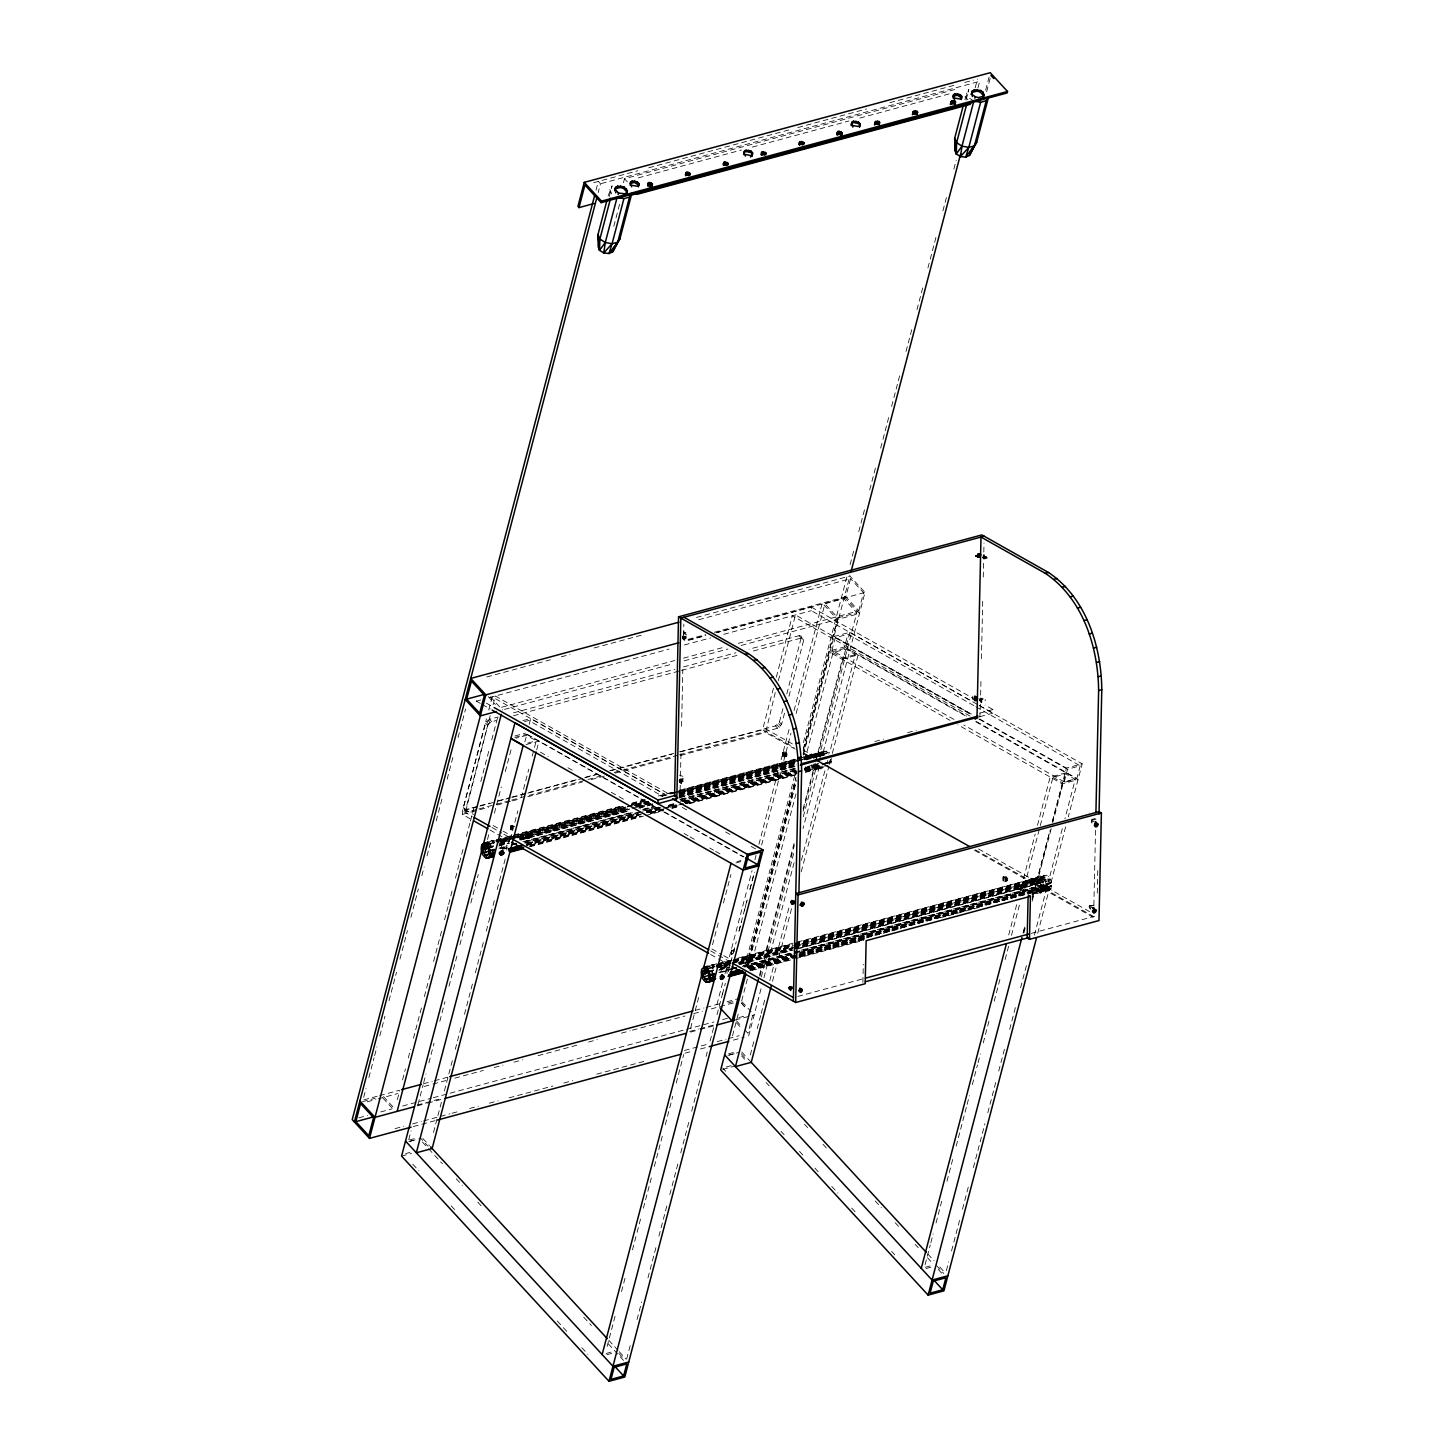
<?xml version="1.0" encoding="UTF-8"?>
<svg xmlns="http://www.w3.org/2000/svg" width="1454" height="1454" viewBox="0 0 1454 1454"><rect width="100%" height="100%" fill="white"/><g stroke="black" fill="none" stroke-linecap="round" stroke-linejoin="round"><path stroke-width="0.75" stroke-dasharray="5 3.75" d="M794.302 946.227L1031.213 882.56L1033.194 880.797L1044.79 877.362L1043.609 881.887C1021.235 888.685 1033.612 876.907 1046.407 876.998L1050.406 883.469L1049.225 887.976L795.483 956.514M799.064 955.169L1038.556 890.539L1040.864 888.121L1039.392 887.358L799.827 952.225M809.878 757.861L811.441 755.644L824.545 751.1L828.526 752.5L678.854 792.993M794.247 948.317L1032.485 883.959L1034.376 881.687L1032.195 879.543L1043.136 876.762L1042.445 879.434C1019.799 886.722 1038.011 879.252 1044.608 875.253C1031.668 876.744 1021.017 886.14 1042.645 882.76L1045.426 888.685L1049.388 890.084L1050.86 888.576C1052.532 883.923 1050.969 877.78 1046.553 875.217L795.247 942.61M1032.522 893.628L1041.082 891.066L1041.955 889.303L1040.537 888.594L1038.701 891.72L1049.388 890.084L1031.904 894.81M470.224 818.856L462.336 814.422L462.427 810.823L486.454 718.803M480.329 703.372L476.385 701.155L476.458 697.557M510.645 826.072L512.553 826.835L512.48 830.416L510.554 829.652L510.645 826.072L514.571 825.69M510.554 829.652L510.99 825.527M511.19 830.161L511.263 826.581M512.135 825.218L512.044 828.798L510.899 829.107M525.512 838.086L525.93 833.96L525.512 838.086L529.583 838.267L529.656 834.687L528.493 833.705L527.075 833.651L526.984 837.231L529.583 838.267M526.13 838.594L525.585 834.487M527.42 838.849L527.493 835.268L526.203 835.014M528.402 837.304L528.493 833.705M528.783 838.722L529.656 834.687M529.42 837.704L529.51 834.123M680.272 785.251L679.672 798.228M680.472 776.163L681.035 751.209M681.581 726.237L682.835 669.476M683.598 635.434L683.853 624.075M683.689 634.907L683.762 631.618L686.761 633.708L684.471 632.399M731.326 950.589L731.871 954.678L731.326 950.589L734.234 949.807M731.253 954.169L731.671 950.044M746.193 962.603L746.611 958.477L746.193 962.603L750.264 962.784L749.173 958.222L747.756 958.168L747.683 961.748L750.264 962.784M746.811 963.111L746.284 959.022M748.119 963.366L748.192 959.785L746.902 959.531M749.101 961.821L749.173 958.222M749.482 963.239L750.191 958.64M795.211 749.155L765.658 732.489L775.473 691.65M782.488 756.534L782.416 752.39L786.487 752.572C789.74 760.06 777.399 755.099 785.778 755.644L786.414 756.153M783.124 755.517L783.215 751.936M783.506 756.952L783.579 753.354L782.416 752.39M784.488 755.389L784.56 751.809M784.924 757.007L784.996 753.426L786.487 752.572M785.778 755.644L785.869 752.063M786.069 756.698L786.141 753.117M977.106 704.245L811.296 610.68L811.368 607.1L717.24 632.526M862.894 982.413L863.294 964.293M980.432 704.172L979.832 717.149M980.632 695.103L980.941 681.472M981.432 658.771L982.74 599.757M983.249 577.056L983.613 561.171M983.813 552.084L984.013 543.014M985.158 700.828L985.194 699.538M979.778 716.713L992.9 713.151L992.991 709.57L985.085 705.117M1003.024 880.488L1003.115 876.907L1007.168 877.089C1010.439 884.577 998.08 879.615 1006.477 880.161L1007.095 880.688M1003.169 881.051L1003.115 876.907M1003.823 880.033L1003.896 876.453M1004.205 881.469L1003.26 877.471M1005.187 879.906L1005.259 876.326M1005.605 881.524L1005.695 877.943L1007.168 877.089M1006.477 880.161L1006.55 876.58M1006.75 881.215L1006.84 877.634M1017.964 888.921L1018.054 885.341L1022.126 885.522C1025.379 893.01 1013.02 888.049 1021.417 888.594L1022.035 889.103M1018.127 889.484L1018.054 885.341M1018.763 888.467L1018.836 884.886M1019.145 889.903L1018.2 885.904M1020.126 888.339L1020.199 884.759M1020.544 889.957L1020.635 886.377L1022.126 885.522M1021.417 888.594L1021.49 885.013M1021.689 889.648L1021.78 886.068M1093.862 905.242L1095.571 828.416M1097.279 893.083L1097.788 869.946M503.284 850.826L500.703 844.629L500.885 841.448M506.864 850.081L506.174 843.484L502.393 839.376M811.95 764.55L810.569 769.82M813.531 764.132L812.15 769.384L808.678 770.238L804.898 766.131M819.82 758.443L821.201 753.172L824.545 751.1L798.301 758.188M827.562 763.459L827.744 760.278M829.162 763.804L830.343 759.297M1029.141 881.306L1031.304 880.724L1032.195 878.598L1030.359 878.452L1028.814 880.506L1031.322 883.705L795.393 947.426M1031.504 878.143L1033.194 880.797L1032.122 879.615M1039.683 892.72L1041.755 889.921L1043.063 890.793L1040.373 893.174L1037.447 890.175L1038.756 887.685L1039.883 888.903M696.466 617.459L849.881 576.02L865.003 592.432L822.382 755.28L812.532 757.698L813.295 755.807L812.132 755.371L802.681 758.025M823.509 766.93L818.657 767.548L819.238 765.295L804.316 769.548M1032.195 879.543L1033.303 880.506L1042.445 879.434L1042.645 882.76L795.465 949.517M819.911 765.713L817.384 766.004L817.711 764.786L820.092 768.966L822.964 766.912M1034.376 881.687L1032.195 878.598M1031.595 892.611L1031.249 885.577L1027.16 881.142M1033.176 892.174L1032.831 885.159L1028.741 880.724L1025.179 881.869L1024.107 884.468L1025.652 891.684M1038.247 882.396L1040.301 877.398L1044.099 877.325L1047.607 883.178L1046.716 889.448L1043.154 890.593L1039.065 886.158L1038.247 882.396L1039.828 881.978L1041.882 876.98M488.744 710.025L492.179 696.884L664.678 794.211M490.18 715.75L465.589 809.969L473.459 814.422M493.051 704.79L495.341 696.03L669.803 794.466M773.455 688.124L762.587 729.744L794.102 747.538M776.309 677.164L792.339 615.805L970.727 716.458M778.326 680.69L795.502 614.951L971.926 714.496L834.087 636.525L849.881 632.272L971.944 701.391M596.049 190.201L598.339 181.405L600.502 183.767L598.194 192.546M363.7 1097.279L366.008 1088.519M368.88 1077.541L374.06 1057.803M374.641 1055.604L376.95 1046.825M379.821 1035.866L385.001 1016.128M389.018 1000.77L396.506 972.253M399.959 959.077L407.447 930.56M410.9 917.401L418.37 888.885M421.824 875.726L424.132 866.947M427.003 855.97L431.038 840.63M436.218 820.874L441.98 798.937M447.16 779.199L453.484 755.062M458.083 737.523L465.571 709.007M608.117 195.926L612.098 185.803L609.281 196.544M623.439 182.75L624.493 178.751L957.822 88.712M613.806 226.315L617.75 211.284M618.313 209.14L620.004 202.688M476.73 809.514L466.534 811.895L463.481 807.388L485.581 723.183L489.525 719.312L498.249 716.967M465.68 811.114L487.726 725.528L489.998 722.493L496.05 720.493M397.36 1099.66L399.65 1090.882M402.54 1079.922L405.412 1068.944M408.283 1057.985L410.591 1049.206M413.463 1038.229L421.533 1007.531M424.404 996.553L430.729 972.417M433.601 961.457L441.671 930.742M444.542 919.782L447.996 906.605M448.577 904.424L452.594 889.066M455.484 878.089L458.937 864.93M459.5 862.731L463.535 847.391M466.407 836.413L469.86 823.255M470.442 821.056L474.477 805.698M480.801 781.58L488.853 750.864M491.743 739.886L498.068 715.768M408.756 1139.627L411.064 1130.849M417.952 1104.567L423.132 1084.848M423.696 1082.667L426.004 1073.906M428.875 1062.947L434.037 1043.227M439.799 1021.326L444.96 1001.606M448.995 986.285L457.029 955.605M459.9 944.664L466.225 920.564M470.823 903.043L478.293 874.563M487.49 839.503L489.216 832.942M494.396 813.222L501.285 786.941M505.301 771.601L511.063 749.701M529.22 724.383L530.765 718.458L664.642 794.266M524.839 741.903L526.93 734.215L743.975 856.86M433.492 1132.466L441.525 1101.823M444.397 1090.882L452.43 1060.257M455.302 1049.315L461.609 1025.252M464.48 1014.31L472.514 983.667M475.385 972.744L483.419 942.101M486.29 931.16L488.017 924.599M488.599 922.418L494.324 900.535M497.195 889.594L498.922 883.032M499.504 880.833L505.229 858.951M510.409 839.267L517.86 810.823M521.314 797.701L528.765 769.239M532.219 756.116L533.945 749.555M534.509 747.374L536.235 740.795L526.566 735.324L516.043 738.178M536.726 749.828L539.016 741.067L525.203 744.793M607.118 1346.495L615.187 1315.761M621.512 1291.606L625.547 1276.248M632.454 1249.895L636.488 1234.537M637.07 1232.338L640.523 1219.161M643.395 1208.183L651.465 1177.449M654.336 1166.471L662.406 1135.738M665.296 1124.76L672.766 1096.225M676.237 1083.048L683.725 1054.514M690.632 1028.16L694.667 1012.802M695.23 1010.603L698.702 997.426M712.515 944.736L718.858 920.582M723.456 903.025L730.944 874.49M679.545 751.809L775.491 725.891L779.435 722.038L783.415 706.935M786.814 693.976L801.499 636.452L799.155 635.689L749.01 649.229M679.527 754.753L777.654 728.236L781.598 724.383L784.996 711.424M788.959 696.321L803.698 640.178L800.627 635.671M716.931 1004.496L724.401 975.979M724.983 973.78L752.027 870.673M754.917 859.714L756.062 855.316M758.933 844.356L789.431 728.091M794.048 710.533L822.237 603.047L837.377 619.459L803.408 748.901M626.674 1359.054L630.691 1343.696M637.034 1319.578L641.632 1302.039M647.957 1277.902L656.008 1247.205M658.898 1236.227L666.95 1205.53M669.821 1194.552L671.548 1187.973M672.13 1185.792L677.873 1163.854M680.763 1152.895L682.489 1146.315M683.053 1144.116L688.814 1122.179M691.686 1111.219L693.413 1104.64M693.994 1102.441L699.737 1080.504M706.081 1056.386L707.226 1052.005M710.097 1041.028L714.132 1025.67M717.004 1014.71L723.329 990.592M728.509 970.836L734.27 948.917M738.868 931.36L740.595 924.78M741.177 922.599L746.92 900.662M749.81 889.684L751.536 883.105M752.1 880.924L754.408 872.146M722.456 994.263L725.346 983.304M733.398 952.588L736.269 941.629M739.159 930.651L741.449 921.872M744.339 910.913L747.211 899.935M750.082 888.976L754.117 873.618M761.605 845.101L790.958 733.216M796.138 713.478L824.909 603.792L843.865 598.666L856.824 612.752L819.42 755.335M964.838 99.563L968.818 89.457L966.001 100.181M744.612 966.692L795.92 771.129M803.408 742.576L847.228 575.584M850.099 564.588L854.134 549.212M858.751 531.637L865.094 507.464M869.71 489.889L876.053 465.716M880.651 448.141L882.378 441.543M882.96 439.344L888.721 417.371M891.611 406.393L893.338 399.795M893.919 397.596L899.681 375.623M906.024 351.468L912.367 327.295M916.965 309.72L923.308 285.547M927.925 267.972L929.651 261.375M930.233 259.175L935.994 237.202M942.919 210.83L946.954 195.454M953.86 169.082L956.169 160.303M975.198 87.785L977.506 79.007M746.447 966.074L795.938 777.417M746.356 966.674L795.865 777.999M803.335 749.482L837.867 617.859L824.909 603.792M747.102 967.801L796.356 780.071M803.262 753.699L849.954 575.729M977.924 87.949L979.651 81.351L600.502 183.767M747.61 967.346L795.811 783.561M803.28 755.117L830.252 652.283M738.268 643.377L858.805 610.807L845.828 596.74L850.572 578.692L697.157 620.131M953.988 719.457L831.942 650.338L835.25 637.688L847.882 634.271L973.889 705.626M732.471 1035.902L738.796 1011.802M741.667 1000.843L747.411 978.942M750.282 967.982L796.265 792.739M804.88 759.879L833.051 652.555L845.683 649.138L855.352 654.609L829.525 753.063M985.648 90.203L989.084 77.08M810.968 756.789L811.677 754.026L809.478 754.953L808.933 757.007L810.005 758.17L810.55 756.135L812.768 755.189L813.004 756.916L812.041 757.952L808.933 757.007M986.63 91.784L990.392 77.425M831.942 650.338L844.574 646.921L847.882 634.271M759.479 975.289L794.502 841.811M803.099 809.006L815.167 763.041M815.73 760.86L842.72 658.026L855.352 654.609M849.881 632.272L845.737 648.084L965.819 716.077M759.951 976.216L794.393 844.938M803.153 811.241L816.948 758.661M817.53 756.48L846.064 648.03L829.943 652.337L950.025 720.348M761.296 976.906L794.102 851.862M803.299 816.766L817.112 764.113M752.699 1015.274L747.956 1033.321L743.63 1028.614M858.805 610.807L863.531 592.778L850.572 578.692M822.31 768.039L821.219 766.858L819.002 767.803L818.784 766.076L819.729 765.04L803.081 828.471M748.646 1035.993L761.642 986.43M763.95 977.651L794.447 861.386M750.3 1055.022L754.317 1039.701M757.189 1028.76L760.642 1015.637M761.205 1013.438L765.222 998.135M769.82 980.632L789.34 906.242M801.39 860.277L824.927 770.584M772.51 981.268L792.048 906.787M801.245 871.746L828.835 766.585M829.398 764.404L831.706 755.644M832.288 753.445L858.133 654.863L842.339 659.135M831.306 758.425L830.816 764.422L824.527 766.167M1008.731 934.958L1016.782 904.261M1019.09 895.482L1035.193 834.069M1037.502 825.309L1050.151 777.054L1065.946 772.783L1052.914 822.201M925.089 1264.689L930.269 1244.933M930.833 1242.734L933.141 1233.955M936.031 1222.978L942.356 1198.841M946.972 1181.266L953.297 1157.111M956.187 1146.134L966.546 1106.621M967.128 1104.422L969.436 1095.644M972.308 1084.666L977.488 1064.91M978.069 1062.71L980.378 1053.932M983.249 1042.954L989.592 1018.8M994.191 1001.243L1000.534 977.088M1005.132 959.531L1009.167 944.155M1011.475 935.376L1020.108 902.443M1022.416 893.665L1039.701 827.799M1040.264 825.618L1052.95 777.308L1065.582 773.891L1075.251 779.38L1064.891 818.856M1023.071 933.195L1024.797 926.598M1032.285 898.063L1050.151 829.998M1052.442 821.219L1066.382 768.094L1082.194 763.823L1068.254 816.948M1023.489 931.923L1025.215 925.344M1032.122 899.026L1049.952 831.034M1052.26 822.273L1062.62 782.779L1075.251 779.38M1023.943 932.886L1025.27 927.579M1032.176 901.226L1052.332 824.4M1064.237 781.888L1067.545 769.239L1080.195 765.822L1076.869 778.472L1064.237 781.888L963.838 725.037M946.354 1270.669L948.662 1261.89M951.534 1250.931L953.261 1244.351M953.842 1242.152L959.604 1220.215M962.475 1209.255L964.202 1202.676M964.765 1200.477L968.8 1185.137M973.398 1167.58L975.125 1161.001M975.707 1158.82L984.921 1123.724M987.793 1112.746L995.845 1082.049M998.716 1071.071L1005.059 1046.953M1009.658 1029.414L1015.982 1005.277M1020.581 987.739L1022.307 981.159M1022.889 978.96L1026.924 963.602M1034.394 935.104L1062.583 827.617M1037.72 933.304L1065.946 825.727M1091.99 823.091L1091.336 819.583M1090.9 909.404L1089.119 906.733L1090.155 905.424M493.851 843.211L493.996 841.63L491.488 840.339L490.361 841.157M1026.76 881.451L1025.87 887.703L1027.233 891.266M1043.154 890.593L1045.135 889.866L1046.026 883.614L1044.644 880.052L1040.301 877.398M1031.449 879.615L1030.232 882.469M1041.5 890.757L1040.682 888.757L1038.61 891.538L1041.5 890.757L1042.591 891.92M804.207 759.533L805.407 757.443L808.878 756.589L810.95 757.934M805.789 759.097L806.988 757.025M821.201 753.172L818.42 755.68L820.001 755.262M806.261 759.915L823.709 754.989L824.727 753.208L828.126 753.99M972.744 696.157L972.671 699.447M721.184 964.911L722.765 963.166L724.983 963.511L728.49 969.382L728.672 973.035M712.896 968.6L714.241 966.165L712.387 966.001L714.205 966.965L713.078 965.729M712.224 968.164L713.496 967.237M683.925 633.908L686.052 632.908M821.019 766.912L804.335 771.747M492.742 843.484L494.16 842.811L492.324 841.848L493.451 843.066M816.33 755.953L824.727 753.208L811.296 757.807L810.205 756.643L799.3 759.57M514.716 826.254L512.553 826.835M712.078 968.746L714.078 967.001L712.333 965.819M827.653 763.35L831.506 761.751L827.09 762.823M794.466 952.588L1050.406 883.469L1039.392 887.358L1041.936 889.903L1051.569 885.904L1040.537 888.594L1051.369 882.596L795.447 951.716M1033.358 879.961L1043.136 876.762L1032.776 879.47L1034.448 881.142L1043.754 879.143L1034.121 882.36L1033.031 881.179L1042.445 879.434L1032.594 881.851L1033.685 883.051L1043.754 879.143L1033.903 880.688M813.24 756.353L822.382 755.28L812.968 757.025L814.058 758.206L813.24 756.353L823.091 752.59L825.163 754.099M821.964 764.968L830.179 762.023L822.437 763.168M1042.736 890.012L1040.028 887.34L1050.406 883.469L1040.555 887.612L1050.242 886.195L1039.974 889.866L1049.225 887.976L1038.556 890.539L1039.701 891.775L1050.86 888.576L1041.936 889.903M823.818 764.459L831.506 761.751L823.182 763.877M1041.955 889.303L1051.569 885.904L1041.155 888.558M1096.043 819.184L1091.027 820.656M813.295 755.807L823.091 752.59L812.132 755.371L814.222 756.643M1034.285 880.797L1044.79 877.362M822.419 764.55L830.179 762.023L826.435 762.805M1040.864 888.121L1050.242 886.195L1040.537 889.339L1041.627 890.52L1050.86 888.576L1040.392 891.502L1039.265 890.284L1049.225 887.976L799.573 955.369M815.658 755.971L824.727 753.208M813.149 758.025L818.693 756.371M823.6 764.077L831.506 761.751M1041.664 888.812L1051.569 885.904M813.113 755.444L823.091 752.59L819.62 753.608M1033.176 879.597L1043.136 876.762M1042.445 879.434L1032.013 882.414L1033.14 883.632L1043.609 881.887L1047.607 888.339M593.65 182.677L637.797 170.754M648.757 167.792L792.285 129.024M797.792 127.552L866.511 108.977M889.83 102.689L953.824 85.404M964.729 82.46L973.471 80.097M638.342 177.861L741.413 150.035M752.372 147.072L848.863 121.009M859.841 118.047L949.753 93.747M486.763 676.964L550.321 659.789M561.28 656.826L570.041 654.464M594.159 647.957L644.558 634.344M688.033 639.36L705.572 634.616M714.332 632.254L845.828 596.74M688.196 640.123L705.735 635.398M715.986 632.69L865.003 592.432M688.796 640.214L704.118 636.07M476.385 701.155L480.747 699.974M489.507 697.593L669.004 649.12M684.325 644.976L710.606 637.888M723.728 634.344L811.296 610.68M501.575 707.298L674.711 660.534M683.471 658.171L725.11 646.921M837.867 617.859L856.824 612.752M504.447 709.388L673.202 663.806M684.162 660.843L727.981 649.011M741.14 645.449L859.478 613.497L844.356 597.067M513.516 712.842L674.874 669.258M683.598 666.895L735.924 652.773M513.48 715.768L679.218 671.021M681.399 670.421L740.268 654.518M753.354 650.992L801.318 638.033L803.662 638.797M522.877 720.602L530.765 718.458M524.567 721.602L528.765 720.475L662.642 796.283M514.916 735.96L525.457 733.125M514.771 737.469L526.93 734.215M527.802 743.085L536.235 740.795M463.517 808.769L465.862 809.533L489.834 803.062M498.558 800.7L509.463 797.755M511.644 797.174L526.911 793.048M529.092 792.448L577.056 779.489M585.78 777.145L596.685 774.2M609.771 770.656L677.364 752.409M477.694 806.697L462.427 810.823L472.277 816.385M479.875 806.116L495.16 801.99M497.341 801.39L510.427 797.864M512.608 797.265L525.712 793.739M527.893 793.139L582.436 778.417M584.617 777.817L597.721 774.291M610.807 770.747L671.912 754.244M680.636 751.882L765.749 728.89L793.321 744.466M478.911 808.933L494.178 804.807M496.359 804.226L509.445 800.681M511.626 800.1L526.893 795.974M529.074 795.393L585.762 780.071M587.943 779.489L601.029 775.945M614.115 772.419L677.346 755.335M462.336 814.422L477.621 810.278M479.802 809.696L488.526 807.333M497.25 804.989L510.354 801.445M512.535 800.863L519.078 799.082M527.802 796.737L582.363 781.998M591.087 779.635L604.173 776.109M615.097 773.146L671.821 757.825M680.563 755.48L765.658 732.489M489.871 841.484L494.251 840.303M496.432 839.721L511.753 835.577M513.934 834.996L623.312 805.443M632.054 803.081L645.176 799.536M658.317 795.992L671.439 792.448M680.181 790.085L796.12 758.77M496.196 840.267L511.499 836.141M513.698 835.541L623.057 806.007M631.818 803.644L644.94 800.1M660.243 795.956L673.366 792.412M675.565 791.83L795.865 759.333M798.064 758.734L826.49 751.064M499.576 839.794L493.015 841.575L493.887 843.12L491.488 840.339M501.757 839.212L515.534 835.577M517.061 835.087L624.166 806.152M631.708 804.189L646.03 800.245M661.316 796.12L677.728 791.758M678.8 791.394L801.209 758.334M500.558 839.867L515.843 835.741M518.042 835.141L622.894 806.825M631.618 804.462L644.74 800.918M662.206 796.21L677.509 792.067M679.69 791.485L795.465 760.206M804.207 757.843L810.75 756.08M496.359 841.412L511.608 837.286M513.789 836.704L622.766 807.261M631.49 804.916L644.558 801.372M675.074 793.139L797.119 760.169M487.308 844.429L493.869 842.648M496.323 841.957L625.693 807.006M627.292 806.606L646.975 801.299M679.8 792.43L796.737 760.806M797.919 760.533L826.345 752.845M500.721 841.03L648.175 801.281M501.666 841.066L626.801 807.315M634.925 805.08L648.593 801.427M679.109 793.175L811.859 757.28L809.478 754.953M497.45 842.593L510.518 839.049M512.699 838.467L626.038 807.861M636.925 804.916L647.83 801.972M680.527 793.139L796.029 761.932M804.753 759.588L809.115 758.406M502.157 841.521L626.674 807.897M635.398 805.534L648.502 801.99M679.091 793.739L797.065 761.878M500.921 842.393L509.663 840.03M516.952 837.922L627.692 808.151M635.307 805.952L649.556 802.263M679.145 794.12L796.01 762.696M679.963 794.12L795.974 762.787M820.056 756.28L828.816 753.917M874.781 741.504L883.541 739.141M907.605 732.634L916.365 730.271M979.851 713.114L992.991 709.57M501.485 842.629L508.028 840.866M518.914 837.922L627.892 808.497M636.616 806.134L649.684 802.608M678.927 794.974L796.756 763.15M498.886 843.92L509.809 840.957M520.732 838.013L627.764 809.096M636.507 806.734L649.611 803.208M680.199 794.938L795.974 763.659M499.885 844.229L509.3 841.521M629.855 808.951L519.551 838.903L629 809.478M632.054 808.369L650.701 803.48M679.109 795.811L797.137 763.932M499.94 844.338L508.7 841.975M637.743 807.115L650.883 803.571M679.309 795.901L795.247 764.586M499.122 845.065L500.703 844.629M499.812 845.156L508.555 842.793M519.496 839.849L628.873 810.296M639.796 807.352L652.937 803.808M679.182 796.719L795.12 765.404M499.285 845.574L508.046 843.211M521.168 839.667L628.346 810.714M639.287 807.77L652.41 804.226M678.654 797.137L796.883 765.04M498.849 846.028L509.791 843.084M520.714 840.121L630.091 810.587M638.833 808.224L651.974 804.68M680.399 796.992L796.338 765.676M679.872 797.701L795.901 766.367M498.831 848.227L507.573 845.864M522.877 841.739L632.254 812.186M643.195 809.242L654.136 806.279M680.381 799.191L796.301 767.876M500.558 848.1L507.119 846.319M524.621 841.593L631.818 812.641M642.741 809.696L653.682 806.734M679.927 799.645L795.865 768.33M499.994 848.482L506.61 846.737M526.293 841.43L633.471 812.477M644.413 809.514L655.354 806.57M681.599 799.482L795.338 768.748M502.103 848.736L507.446 847.591M524.258 842.902L658.68 806.752M680.599 800.827L796.774 769.439M807.733 766.476L818.693 763.532M503.575 849.063L507.937 847.882M525.421 843.156L643.377 811.296M645.558 810.714L658.662 807.17M680.508 801.263L796.301 770.002M805.025 767.639L818.129 764.095M527.838 843.084L638.997 813.059M647.721 810.714L660.788 807.17M669.512 804.825L673.874 803.644M682.58 801.281L795.92 770.675M804.644 768.312L817.711 764.786M526.094 844.083L637.888 813.895M646.394 811.459L659.807 807.97M668.277 805.552L675.147 803.826M682.762 801.627L796.428 770.929M804.48 768.893L819.82 764.749M528.002 843.647L637.634 814.04M646.412 811.659L659.571 808.115M668.349 805.734L674.91 803.971M683.689 801.59L795.52 771.383M804.298 769.021L817.457 765.458L818.529 766.64M822.673 764.059L830.179 762.023M526.53 844.356L638.669 814.276M646.666 811.914L660.461 808.406M668.513 806.007L675.074 804.244M684.434 801.917L795.592 771.892M526.748 844.847L644.976 812.968M646.63 812.477L660.261 808.824M668.422 806.588L674.947 804.825M684.289 802.335L797.01 771.856M804.444 769.893L818.802 765.967M526.403 845.21L644.758 813.24M646.957 812.641L675.438 804.953M684.216 802.59L796.937 772.201M804.771 770.02L818.802 766.294M526.893 845.41L639.433 814.985M648.175 812.622L676.619 804.934M684.779 802.772L796.919 772.438M805.098 770.311L820.419 766.167M530.783 844.901L639.76 815.458M650.665 812.513L668.095 807.806M670.276 807.224L683.344 803.698M685.525 803.099L796.683 773.074M805.407 770.729L818.475 767.185M530.292 845.428L639.524 815.93M650.447 812.986L663.551 809.442M672.293 807.079L683.216 804.135M685.397 803.535L796.81 773.455M805.552 771.093L818.657 767.548M529.71 845.846L640.414 816.021M650.265 813.277L664.442 809.533M672.184 807.352L678.764 805.589M686.306 803.626L797.137 773.619M529.91 846.319L641.468 816.185M650.211 813.822L663.351 810.278M672.093 807.915L678.654 806.134M689.596 803.19L796.774 774.237M805.534 771.874L823.019 767.149M529.674 846.864L643.413 816.148M645.594 815.549L663.097 810.823M671.839 808.46L678.418 806.697M689.341 803.735L796.538 774.782M805.28 772.419L822.782 767.694M736.96 861.64L740.904 860.586M735.924 862.931L742.249 861.222M1095.226 818.493L1092.063 819.347L1092.881 820.038M1091.282 822.037L1094.444 821.183M731.598 953.624L732.743 953.315M711.242 964.638L713.078 964.802L712.187 966.91L714.568 969.255M712.115 965.056L729.617 960.331M738.378 957.968L793.048 943.192M709.697 966.201L731.562 960.294M733.743 959.713L792.812 943.755M794.993 943.155L1046.553 875.217M717.44 964.547L731.198 960.93M732.743 960.422L792.575 944.337M794.775 943.755L1032.594 879.306M716.24 965.202L731.544 961.076M733.725 960.494L792.703 944.555M794.884 943.973L1030.813 880.233L1032.376 881.887M716.404 965.565L731.671 961.439M733.852 960.858L792.703 944.955M794.865 944.373L1030.25 880.797L1031.34 881.978L800.318 944.373M721.184 963.602L724.983 963.511M1042.518 877.743L1044.099 877.325M707.353 968.582L713.914 966.819M716.113 966.219L731.726 961.966M733.616 961.494L793.23 945.318M794.847 944.955L1046.407 876.998M716.095 966.456L731.689 962.239M733.598 961.73L792.903 945.718M794.847 945.191L1048.588 876.653M717.349 966.401L731.344 962.675M732.634 962.275L792.375 946.19M794.556 945.591L1031.922 881.451M717.494 966.746L730.58 963.22M732.761 962.621L791.612 946.736M722.202 965.692L730.944 963.33M733.125 962.748L792.103 946.808M716.604 967.746L731.017 963.838M732.616 963.275L793.121 947.081M794.447 946.699L1048.189 878.161M717.186 967.964L730.253 964.438M738.977 962.094L793.466 947.372M795.647 946.772L1031.031 883.196M723.401 963.947L725.528 966.256L727.109 965.819M1044.644 880.052L1046.226 879.634M721.129 967.473L729.872 965.129M738.614 962.766L793.212 948.008M720.602 968.055L729.363 965.674M738.123 963.311L792.921 948.517M722.184 967.91L728.745 966.147M739.686 963.184L792.194 949.008M794.375 948.408L1050.297 879.288M719.875 969.327L728.618 966.965M739.559 964.002L792.048 949.826M794.247 949.226L1043.609 881.887L1033.685 883.051M719.348 969.745L728.091 967.383M739.032 964.42L791.539 950.244M800.282 947.881L1049.643 880.524M718.912 970.2L729.835 967.237M740.777 964.293L793.284 950.098M1024.288 888.14L1025.87 887.703M727.091 973.453L726.909 969.8L728.49 969.382M1046.026 883.614L1047.607 883.178M718.876 972.399L729.817 969.436M742.939 965.892L793.248 952.297M719.948 972.344L729.363 969.891M742.503 966.347L792.812 952.77M794.993 952.17L1044.354 884.814M722.293 972.09L726.673 970.909M744.157 966.183L792.285 953.188M744.03 967.001L1043.699 886.049M745.03 967.019L797.628 952.806M747.665 966.728L791.339 954.933M800.082 952.57L1038.192 888.249L1041.082 891.066L1050.86 888.576M747.901 967.237L791.485 955.478M800.209 953.115L1037.774 888.957L1038.865 890.139L799.118 954.878M748.356 967.655L1045.826 887.176M748.047 967.819L791.921 955.969M800.681 953.588L1037.502 889.63L1038.592 890.793M1040.864 888.721L1050.242 886.195M748.755 967.928L797.701 954.933M799.009 954.369L1039.301 889.466M1040.882 889.212L1044.717 890.175M748.992 968.419L796.937 955.478M748.646 968.782L797.301 955.423M749.137 968.982L797.374 955.95M749.537 968.909L793.284 957.096M750.846 969.055L796.61 956.696M798.791 956.114L901.226 928.434M940.465 917.837L979.687 907.241M1031.995 893.119L1038.538 891.357M750.355 969.6L791.867 958.386M800.609 956.023L866.13 938.321M1032.158 893.483L1038.701 891.72M1045.135 889.866L1046.716 889.448M749.773 970L797.083 957.314M799.264 956.714L865.948 938.63M749.973 970.472L791.521 959.258M800.282 956.896L865.893 939.157M1032.14 894.265L1047.462 890.121M751.918 970.436L793.466 959.222M795.665 958.622L863.476 940.302M363.918 1099.842L377.985 1096.043M379.621 1095.607L399.341 1090.282M423.441 1083.757L432.22 1081.394M434.401 1080.795L447.559 1077.25M695.212 1010.366L703.972 1007.986M706.171 1007.404L719.312 1003.842M726.982 1001.77L739.05 998.516M362.555 1101.678L375.187 1098.261M728.018 1002.969L734.325 1001.261M1089.428 905.66L1094.135 905.26M367.153 1101.823L375.914 1099.46M378.113 1098.861L397.833 1093.535M424.132 1086.447L430.711 1084.666M432.91 1084.066L446.051 1080.522M454.811 1078.159L483.31 1070.453M494.269 1067.49L503.029 1065.128M513.989 1062.165L522.768 1059.802M538.107 1055.659L577.547 1045.008M588.506 1042.045L597.267 1039.665M621.385 1033.158L630.145 1030.795M632.345 1030.195L684.943 1016.001M693.703 1013.62L702.464 1011.257M711.242 1008.894L717.822 1007.113M720.003 1006.531L735.342 1002.388M1089.119 906.733L1092.263 905.878M1089.373 908.114L1092.536 907.26M797.828 996.426L863.294 978.742M1031.304 933.359L1094.589 916.274M358.793 1117.853L367.553 1115.491M380.694 1111.928L391.653 1108.984M402.613 1106.021L431.111 1098.315M433.292 1097.734L713.823 1021.962M722.602 1019.599L729.163 1017.818M738.868 1017.6L745.193 1015.892M417.207 1105.076L442.034 1098.297M689.687 1031.413L698.447 1029.032M699.937 1028.705L715.277 1024.561M417.371 1105.84L426.149 1103.477M427.621 1103.15L441.489 1099.333M690.614 1032.104L697.902 1030.068M700.101 1029.487L714.714 1025.597M735.161 1019.999L754.172 1014.947M395.106 1128.613L403.867 1126.25M412.645 1123.887L421.406 1121.507M423.605 1120.925L449.904 1113.819M452.085 1113.237L458.664 1111.456M469.624 1108.493L478.384 1106.13M489.344 1103.168L498.122 1100.805M509.082 1097.843L552.902 1085.993M563.861 1083.03L572.622 1080.667M596.74 1074.161L647.139 1060.548M684.398 1050.479L706.317 1044.554M717.276 1041.609L726.037 1039.228M728.236 1038.647L739.195 1035.684M413.336 1126.559L435.237 1120.634M685.088 1053.15L691.668 1051.387M700.428 1049.006L707.007 1047.244M733.307 1040.137L744.266 1037.175M409.483 1139.991L415.408 1138.391M728.599 1053.805L736.487 1051.66M408.81 1141.572L417.243 1139.3M727.927 1055.368L738.468 1052.532M410.301 1141.245L420.824 1138.391L428.021 1146.206M729.417 1055.041L735.724 1053.332M405.666 1153.604L409.883 1152.459M731.089 1065.691L722.674 1067.981L725.746 1071.307M401.577 1156.094L411.446 1153.44M722.674 1069.362L736.487 1065.637M606.1 1353.474L614.006 1351.329M925.217 1267.27L933.123 1265.144M606.918 1354.71L613.243 1353.002M926.034 1268.524L932.359 1266.816M812.731 755.298L823.091 752.59M502.084 839.376L506.047 840.303L507.755 843.047M821.837 755.389L818.111 756.189L823.709 754.989M527.493 835.268L528.856 835.141M734.615 951.225L731.962 951.098M748.192 959.785L749.555 959.658M679.454 775.146L682.871 776.363M783.579 753.354L784.996 753.426M1004.278 877.871L1005.695 877.943M1019.218 886.304L1020.635 886.377M811.368 607.1L973.235 698.429M979.087 705.354L992.9 713.151M684.434 633.708L686.742 634.998M803.171 750.028L815.003 756.698M978.542 848.972L1090.863 912.349M803.953 753.099L811.841 757.552M975.398 849.827L1093.626 916.529M803.099 753.608L810.987 758.061M974.525 850.336L1094.735 918.146M486.327 703.136L492.252 706.48M482.292 704.499L490.198 708.952M493.16 825.545L501.048 829.98M503.011 831.088L510.899 835.541M711.878 948.953L721.747 954.496M723.71 955.623L731.598 960.058M491.979 827.508L501.83 833.069M503.793 834.178L511.681 838.613M710.697 950.916L730.399 962.021M489.925 829.98L509.627 841.103M710.624 954.496L716.531 957.841M718.494 958.949L730.326 965.62M979.814 705.844L1082.194 763.823M975.852 706.735L1080.195 765.822M979.76 719.039L1066.382 768.094M835.25 637.688L971.09 714.605M978.96 719.076L1067.545 769.239M844.574 646.921L966.637 716.04M976.47 721.62L1076.869 778.472M975.67 721.657L1078.032 779.635L1062.238 783.888L957.895 724.801M833.051 652.555L842.72 658.026M1052.95 777.308L1062.62 782.779M682.326 807.424L688.233 810.769M725.637 831.961L731.544 835.305M751.227 846.446L759.097 850.899M526.621 734.27L743.176 856.897M540.379 752.136L548.249 756.589M567.932 767.748L573.839 771.093M611.243 792.266L617.15 795.611M619.131 796.737L625.038 800.082M632.908 804.535L640.778 808.987M684.089 833.524L688.033 835.759M689.996 836.868L695.903 840.212M709.679 848.009L713.623 850.245M715.586 851.353L721.493 854.698M973.835 101.053L968.455 97.563L966.528 93.129M821.51 753.172L823.582 754.535M808.188 768.457L810.26 769.82M965.038 96.527L967.91 99.654M624.493 178.751L627.383 181.877M1041.991 889.63L1043.063 890.793M1030.359 878.452L1032.631 881.033M1029.305 879.379L1030.377 880.561M1040.446 891.684L1041.518 892.865M1030.123 881.378L1032.485 883.959M1029.941 881.415L1031.031 882.596M1028.814 880.506L1031.849 883.977M1040.373 893.174L1037.447 890.175M801.536 637.833L803.698 640.178M799.155 635.689L801.318 638.033M811.677 754.026L814.385 756.989M810.605 754.135L811.696 755.317M811.914 755.753L813.004 756.916M811.441 755.644L812.568 756.88M779.435 722.038L781.598 724.383M820.092 767.676L821.165 768.857M818.493 766.385L819.638 767.621M778.617 723.656L780.78 726M808.806 756.08L810.968 758.425M817.384 766.004L820.092 768.966M777.181 725.073L779.344 727.418M775.491 725.891L777.654 728.236M490.361 696.793L502.448 709.934M488.271 696.666L495.469 704.481M489.525 719.312L491.688 721.675M487.835 720.148L489.998 722.493M712.387 964.329L714.786 966.874M486.399 721.566L488.544 723.91M485.581 723.183L487.726 725.528M742.067 1001.806L751.136 1011.657M741.177 1002.751L746.938 1009.021M741.431 1003.242L747.192 1009.494M736.433 1020.799L742.194 1027.051M736.542 1022.853L741.086 1027.778M741.794 1052.06L751.245 1062.329M927.888 1254.111L934.05 1260.782M939.775 1266.997L945.173 1272.868M741.376 1053.768L747.138 1060.021M936.576 1265.671L943.773 1273.486M741.54 1055.858L744.612 1059.203M766.131 1082.558L769.202 1085.902M804.535 1124.269L807.606 1127.595M822.982 1144.28L827.58 1149.278M875.217 1201.004L881.36 1207.674M895.191 1222.687L899.808 1227.685M915.166 1244.37L918.237 1247.714M927.452 1257.71L932.069 1262.726M938.212 1269.397L942.828 1274.395M781.052 1131.357L784.142 1134.702M799.5 1151.386L804.117 1156.384M814.858 1168.071L819.474 1173.069M831.761 1186.409L837.904 1193.08M851.735 1208.092L856.351 1213.109M891.684 1251.476L894.755 1254.802M465.862 809.533L468.024 811.877M463.481 807.388L465.643 809.733M464.389 809.551L466.534 811.895M492.561 840.212L494.742 842.72M422.86 1138.464L429.421 1145.588M608.772 1340.315L618.005 1350.312M619.295 1351.729L626.056 1359.072M383.529 1096.589L394.107 1108.093M618.895 1353.438L624.657 1359.69M382.947 1098.115L393.034 1109.057M422.423 1142.062L427.04 1147.061M428.567 1148.733L433.183 1153.731M434.71 1155.403L442.398 1163.745M456.229 1178.758L462.372 1185.428M477.73 1202.113L482.346 1207.129M583.763 1317.215L591.433 1325.557M608.335 1343.914L623.711 1360.599M412.772 1164.181L418.916 1170.852M451.194 1205.875L455.793 1210.891M557.209 1320.977L561.807 1325.993M563.352 1327.666L567.969 1332.664M581.782 1347.676L587.943 1354.346M1042.463 888.794L1039.828 881.978M609.808 189.474L611.734 193.909M725.528 966.256L726.909 969.8M720.711 968.164L721.511 971.926"/><path stroke-width="1.5" d="M502.775 851.335L499.54 853.752M677.691 798.301L657.99 803.626L658.062 800.027L494.215 707.589M1099.024 814.004L1101.787 689.723C1101.332 646.212 1086.156 597.776 1048.534 572.512L981.868 534.908L678.545 616.823L674.565 796.156L676.855 797.446L675.637 799.918L674.474 799.736M676.855 797.446L680.836 618.132L984.158 536.199M793.375 1001.188L798.464 771.656C798.01 728.145 782.834 679.709 745.211 654.445L678.545 616.823M1029.487 939.339L1030.432 896.3L866.148 940.683L865.185 983.722L795.683 1002.497L798.064 894.901L795.756 893.592L1099.079 811.659L1101.387 812.968L1098.988 920.564L1029.487 939.339L1027.178 938.048L1028.087 897.263M798.918 892.811L801.627 770.802C801.172 727.291 785.996 678.854 748.374 653.591L683.998 617.278M801.463 991.864L799.155 990.574L799.936 988.084L802.208 990.683L800.318 992.391L798.973 990.901L800.409 988.647L802.244 989.374M802.226 906.315L799.936 905.024L801.845 902.007L804.153 903.297L802.226 906.315L801.318 903.497L804.153 903.297M1093.717 912.003L1093.826 907.496M1095.625 826.145L1095.716 821.637M1095.916 812.586L1098.624 690.577C1098.17 647.066 1082.994 598.63 1045.371 573.367L980.996 537.053L977.015 716.386L975.798 718.839L974.634 718.676L977.797 717.822M613.243 248.598L612.734 251.796L617.696 242.218L629.527 197.108L631.818 193.437L619.986 238.547L612.734 251.796L608.99 253.505L603.755 252.923L599.502 250.306L599.902 239.019L610.607 198.198M969.454 155.451L974.416 145.873L986.248 100.762L988.538 97.091L976.706 142.183L969.454 155.451L965.71 157.159L960.476 156.559L956.223 153.942L956.623 142.674L966.765 103.997M630.164 185.203L630.636 182.023L632.254 180.968L637.325 181.877L638.833 183.513L638.361 186.675L638.833 183.513M744.375 151.307L743.903 154.487L744.375 151.307L746.011 150.235L751.064 151.143L752.572 152.779L752.1 155.96L752.572 152.779M851.808 122.3L851.335 125.462L851.808 122.3L853.425 121.227L858.496 122.136L860.005 123.772L859.532 126.934L860.005 123.772M953.042 98L953.515 94.819L955.151 93.747L960.203 94.655L961.712 96.291L961.239 99.472L961.712 96.291M486.581 845.683L482.474 847.155L482.31 849.881L486.308 856.351L488.944 854.189L488.362 848.536L485.109 845.01L482.474 847.155L488.271 846.301M492.652 853.934L492.833 850.754M706.644 969.854L702.518 971.327L702.373 974.053L706.371 980.505L709.007 978.36L708.407 972.69L705.172 969.182L702.518 971.327L708.334 970.472M986.248 100.762L980.632 102.271L973.835 101.053L962.003 146.163L956.223 153.942L954.933 150.525L955.95 142.547M623.911 198.635L617.114 197.399L605.282 242.509L603.755 252.923L612.079 243.727L623.911 198.635L629.527 197.108M963.148 106.015L954.696 138.239L956.623 142.674L962.003 146.163L960.476 156.559L968.8 147.381L980.632 102.271M647.775 185.967L648.466 182.586L652.464 183.931L650.738 186.966L651.901 186.439L651.138 184.44L648.084 184.076M690.377 173.698L687.415 175.043L685.67 173.153L686.379 172.335L689.45 172.681L689.978 175.189L687.488 173.662L685.288 174.662M728.29 163.448L725.328 164.811L723.601 162.921L724.31 162.103L728.29 163.448L727.891 164.956L723.91 163.611L723.601 165.483L724.001 163.993M766.203 153.215L763.241 154.56L761.514 152.67L762.223 151.852L766.203 153.215L765.822 154.706L761.823 153.361L761.514 155.251L762.223 151.852M804.117 142.965L801.154 144.328L799.427 142.437L800.136 141.62L804.117 142.965L803.735 144.473L799.736 143.128L799.427 145L799.827 143.51M837.013 134.222L838.34 132.696L841.702 134.768M837.34 132.187L837.359 134.768L838.049 131.369L842.03 132.732L840.703 134.259L836.777 134.731L837.177 133.223M879.961 122.481L878.616 124.026L875.253 121.954L879.034 121.482L879.397 124.989M917.874 112.249L916.529 113.775L913.167 111.704L916.947 111.249L917.31 114.757M955.787 101.998L954.46 103.543L951.08 101.471L954.86 100.998L955.223 104.506M579.001 207.595L584.926 185.04L601.12 202.633L1007.131 92.965L1007.531 91.475L990.247 72.7L584.235 182.368L577.929 206.413L579.001 207.595L594.286 203.469M594.886 194.6L352.213 1119.635L369.498 1138.391L411.137 1127.159M354.376 1121.979L597.049 196.944M355.848 1121.652L360.574 1103.604L373.551 1117.672L368.807 1135.719L355.848 1121.652L373.387 1116.908M466.679 699.156L471.423 681.108L484.382 695.176L479.656 713.223L466.679 699.156L484.218 694.412M601.12 202.633L601.52 201.125L584.235 182.368M606.99 200.216L597.976 234.585L598.212 246.889L599.502 250.306L605.282 242.509L612.079 243.727L617.696 242.218L619.986 238.547L614.37 246.926M615.605 187.348L615.206 188.856L620.349 187.457L623.512 188.348L627.019 192.164L627.419 190.656L623.893 186.839L617.696 186.148L615.605 187.348L614.606 190.747L615.006 189.256L618.513 193.055L624.729 193.764L626.819 192.564L626.42 194.073L627.419 190.656M615.678 192.837L616.078 191.346M617.296 187.639L617.696 186.148M369.498 1138.391L485.854 694.848L470.732 678.436L678.945 622.185M618.132 194.563L618.513 193.055M620.349 187.457L620.731 185.967M623.512 188.348L623.893 186.839M625.947 190.074L626.347 188.566M630.636 182.023L630.236 183.531L634.417 182.404L638.433 185.003M631.872 182.459L632.254 180.968M631.672 186.839L630.563 183.695M634.417 182.404L634.816 180.896M636.925 183.386L637.325 181.877M637.452 192.819L637.07 194.327L970.4 104.288L970.799 102.78M397.142 1111.383L501.303 714.314M647.684 185.585L648.466 182.586M649.956 182.404L649.175 185.403L651.665 186.948L652.464 183.931M649.102 186.784L649.502 185.276L648.175 184.458M650.756 185.93L651.537 182.931M651.901 186.439L652.301 184.931M487.69 842.084L481.856 844.774C480.165 849.427 481.747 855.57 486.163 858.133L492.488 856.915M481.874 850.063L401.577 1156.094L609.008 1381.3L624.802 1377.029L763.077 850.008L672.511 798.737M483.019 845.701L514.97 722.729L747.265 854.28L763.077 850.008M492.252 856.66L488.108 858.096L489.58 856.588C491.252 851.935 489.671 845.792 485.254 843.229L483.31 843.265L487.199 842.593M499.885 853.989L502.103 853.062L502.648 851.008L503.847 853.098L500.976 855.17L499.667 852.262L501.212 853.534M500.976 855.17L501.703 852.407L503.72 852.189M685.688 175.734L686.379 172.335M687.088 175.171L687.869 172.154M536.144 752.009L432.129 1148.533L416.335 1152.786L523.222 745.32L511.136 738.487M688.669 175.698L689.45 172.681M723.201 164.429L723.601 162.921M724.31 162.103L723.51 165.102L725.001 164.92L725.8 161.921M726.582 165.447L727.363 162.448M743.994 152.815L746.011 150.235M745.411 156.123L744.303 152.979M745.611 151.743L748.174 151.689L748.556 150.18M752.191 154.288L751.064 151.143M750.482 157.032L752.5 154.451M761.114 154.179L761.514 152.67M763.713 151.67L762.914 154.687L761.423 154.869M764.495 155.215L765.277 152.216M799.028 143.946L799.427 142.437M800.136 141.62L799.337 144.618L800.827 144.437L801.627 141.438M802.408 144.982L803.19 141.965M836.941 133.695L838.049 131.369M837.94 134.204L838.34 132.696M837.649 132.877L839.54 131.187M839.576 134.386L839.976 132.877M841.648 134.241L841.121 131.732M840.903 135.204L841.303 133.695M841.484 135.24L842.03 132.732M851.408 123.79L853.425 121.227M852.844 127.098L851.735 123.953M853.044 122.718L855.588 122.663L855.988 121.155M859.605 125.262L858.496 122.136M874.472 124.953L875.253 121.954M875.962 121.136L875.181 124.135L878.234 124.499L879.034 121.482M875.653 123.027L875.272 124.517L875.562 122.645L879.561 123.99M876.671 123.953L877.453 120.955M912.385 114.721L913.167 111.704M913.875 110.904L913.185 114.284L913.476 112.394L917.474 113.757M913.094 113.903L914.584 113.721L915.366 110.704M916.947 111.249L916.147 114.248L914.584 113.721M602.156 1354.528L701.7 975.107M703.427 968.528L731.035 863.24M712.296 980.832L708.171 982.25L709.625 980.759C711.297 976.088 709.734 969.945 705.317 967.383L701.9 968.927C700.228 973.598 701.809 979.723 706.226 982.286L712.533 981.068M609.008 1381.3L747.265 854.28M950.298 104.47L951.08 101.471M951.788 100.653L951.007 103.652L954.078 104.016L954.86 100.998M951.498 102.543L951.098 104.034L951.389 102.162L955.387 103.507M953.515 94.819L953.133 96.328L957.314 95.201L961.312 97.8M952.497 103.47L953.279 100.471M954.751 95.255L955.151 93.747M954.551 99.617L953.442 96.491M957.314 95.201L957.695 93.692M623.621 1375.957L626.783 1363.925L614.133 1367.342L610.989 1379.373L623.621 1375.957L614.406 1365.942M757.752 864.676L761.078 852.026L748.428 855.443L745.12 868.074L757.752 864.676L745.938 857.987M959.822 96.164L960.203 94.655M972.326 91.002L971.327 94.401L972.326 91.002L974.416 89.784L980.614 90.493L983.068 92.22L983.74 95.819L980.232 92.002L977.052 91.111L971.926 92.493M972.399 96.491L971.726 92.892M974.016 91.293L974.416 89.784M744.721 972.653L732.053 1020.908L719.948 1007.786M974.834 98.218L975.234 96.709L972.799 94.983M851.117 571.331L960.64 153.851M977.052 91.111L977.451 89.603M745.884 973.907L720.693 1069.908L928.125 1295.114L943.919 1290.843L1036.575 937.703M980.232 92.002L980.614 90.493M982.668 93.71L983.068 92.22M758.443 978.978L735.451 1066.6L751.245 1062.329L771.365 985.648M921.273 1268.342L1006.422 943.737M928.125 1295.114L1021.926 937.576M942.737 1289.753L945.9 1277.739L933.25 1281.138L930.106 1293.169L942.737 1289.753L933.523 1279.756M682.671 637.325L682.98 636.252L684.543 636.707L684.471 639.996L682.671 637.325L685.834 636.47M679.491 780.78L680.545 779.471L681.344 780.162L681.272 783.452L679.491 780.78L682.653 779.926M790.867 901.716L791.903 900.426L792.721 901.098L792.648 904.406L790.867 901.716L794.011 900.862L794.284 902.243L791.121 903.098M788.959 987.793L789.995 986.503L790.812 987.175L790.74 990.483L788.959 987.793L792.103 986.939M979.651 699.701L980.705 698.411L981.505 699.083L981.432 702.391L979.651 699.701L982.813 698.847M984.122 94.31L983.14 97.709L983.54 96.218L978.397 97.6L975.234 96.709M976.979 555.901L978.397 553.665L980.705 554.955L979.269 557.209L975.852 555.991L979.269 557.209M976.088 700.664L973.798 699.374L974.852 696.012L977.506 698.429L974.962 700.755L975.034 697.447L977.143 697.302M1096.661 826.799L1094.353 825.508L1095.425 822.146L1098.079 824.545L1095.534 826.872L1094.844 824.781L1097.715 823.437M1094.753 912.876L1092.445 911.585L1093.881 909.332L1092.536 907.841L1096.171 910.622L1093.626 912.948L1092.935 910.858L1095.807 909.513M612.079 243.727L608.99 253.505L617.696 242.218M974.416 145.873L968.8 147.381L965.71 157.159L976.706 142.183L972.199 148.89M721.257 979.378L720.184 978.197L722.874 975.816L721.566 974.943L723.947 976.997L721.257 979.378L720.657 977.888L722.638 976.125M720.566 977.979C723.22 978.197 722.238 973.289 723.619 976.197M638.76 185.167L637.125 186.239L632.072 185.33M859.932 125.444L858.296 126.498L853.244 125.589M961.639 97.963L960.022 99.036L954.951 98.127M490.18 846.555L482.31 849.881L488.871 848.118M708.28 971.563L702.373 974.053L708.934 972.272M493.942 855.479L489.58 856.588L493.506 855.079M714.005 979.632L709.625 980.759L715.532 978.506M488.526 847.555L482.31 849.881L489.653 847.282M708.589 971.726L702.373 974.053L709.716 971.454M489.58 856.588L493.724 855.515M713.769 979.669L709.625 980.759L715.495 978.833M488.108 846.01L482.474 847.155L488.29 845.265M708.153 970.163L702.518 971.327L706.408 970.054M493.924 853.48L490.271 853.916L493.96 852.807M713.987 977.651L710.334 978.069L714.023 976.979M485.763 843.774L481.856 844.774L485.581 843.702M709.625 980.759L713.605 979.614M494.033 853.207L490.271 853.916L494.451 852.716M714.096 977.379L710.334 978.069L714.496 976.888M481.856 844.774L486.036 843.593M601.52 201.125L1007.531 91.475M629.618 195.599L655.936 188.475M660.316 187.293L763.386 159.449M767.767 158.268L941.029 111.485M945.409 110.286L951.988 108.523M682.926 638.706L686.088 637.852M983.086 557.627L985.176 558.227L983.885 554.937L983.086 557.627L986.248 556.773M983.795 558.681L986.957 557.827M485.854 694.848L678.727 642.759M496.414 711.551L480.329 715.895L465.207 699.483M745.211 654.445L748.374 653.591M1045.371 573.367L1048.534 572.512M753.808 660.37L756.971 659.516M1053.968 579.292L1057.131 578.456M762.169 668.277L765.331 667.422M1062.329 587.198L1065.491 586.344M770.038 677.964L773.201 677.11M1070.199 596.885L1073.361 596.031M777.272 689.178L780.434 688.324M1077.432 608.099L1080.595 607.263M783.67 701.664L786.814 700.81M1083.83 620.604L1086.974 619.749M789.049 715.114L792.212 714.259M1089.21 634.035L1092.372 633.181M793.321 729.181L796.483 728.327M1093.481 648.102L1096.643 647.248M796.356 743.521L799.518 742.685M1096.516 662.461L1099.678 661.606M679.8 779.726L682.962 778.871M679.745 782.161L682.907 781.307M798.082 757.807L801.245 756.952M1098.243 676.728L1101.405 675.874M485.254 843.229L489.634 842.048M487.29 844.665L491.67 843.484M482.474 847.155L488.108 845.646M658.062 800.027L675.583 795.302M488.998 847.3L493.379 846.119M801.245 763.859L977.997 716.113M800.263 765.186L977.579 717.295M494.451 849.409L490.071 850.59L494.578 850.608M511.953 844.683L516.315 843.502M483.073 852.826L489.634 851.044M484.527 855.188L488.907 854.007M508.555 848.827L521.713 845.265M509.045 849.081L522.15 845.537M509.318 849.572L520.205 846.628M798.464 771.656L801.627 770.802M1098.624 690.577L1101.787 689.723M509.336 850.154L520.314 847.191M508.991 850.79L522.077 847.246M510.645 850.754L523.749 847.209M509.263 851.444L523.131 847.609M486.163 858.133L490.543 856.951M510.227 851.626L521.168 848.682M509.972 852.189L523.113 848.645M758.915 865.821L743.121 870.092L510.827 738.541M798.064 894.901L1101.387 812.968M791.83 904.17L794.993 903.316M707.753 966.238L703.372 967.419L707.262 966.746M705.317 967.383L709.697 966.201M707.353 968.818L711.715 967.637M702.518 971.327L708.153 969.8M709.061 971.454L713.441 970.272M714.496 973.58L710.134 974.762L714.641 974.762M729.817 969.436L736.378 967.673M703.118 976.979L709.679 975.216M709.17 975.634L713.532 974.453M704.59 979.342L711.151 977.579M730.162 972.417L739.577 970.018M731.289 972.653L740.031 970.291M731.544 973.144L740.268 970.781M729.399 974.307L742.558 970.763M729.054 974.943L742.122 971.417M728.509 975.507L741.613 971.963M729.326 975.616L743.194 971.781M706.226 982.286L710.588 981.105M728.091 976.379L743.412 972.253M730.035 976.343L745.357 972.217M401.54 1089.682L421.26 1084.357M449.74 1076.651L693.013 1010.948M789.213 989.174L792.375 988.32M865.475 978.16L1029.123 933.941M865.384 981.741L1029.05 937.539M414.463 1106.694L375.023 1117.344L359.901 1100.932M445.142 1098.406L686.233 1033.285M716.913 1024.997L734.452 1020.272M437.436 1120.053L680.708 1054.332M709.188 1046.644L728.927 1041.318M628.746 1361.998L612.952 1366.269L405.521 1141.063M947.863 1275.794L932.069 1280.065L724.637 1054.859M490.271 853.916L494.215 852.953M710.334 978.069L714.277 977.106M483.491 845.374L487.199 844.61M709.007 978.36L712.805 977.706M750.882 155.523L745.811 154.615M649.502 185.276L651.138 185.476M962.003 146.163L968.8 147.381M839.14 132.696L840.721 133.223M855.588 122.663L858.096 123.645M748.174 151.689L750.682 152.652M977.979 554.992L980.269 556.282M975.216 697.12L977.506 698.429M974.798 698.447L977.088 699.756M1095.789 823.255L1098.079 824.545M1095.371 824.582L1097.661 825.872M1093.881 909.332L1096.171 910.622M1093.444 910.658L1095.753 911.949M815.785 759.77L969.473 846.482M1028.142 894.992L1030.432 896.3M492.161 710.061L657.99 803.626M801.826 903.297L804.117 904.588M801.063 904.497L803.371 905.787M799.918 989.374L802.208 990.683M474.24 817.493L490.016 826.399M511.681 838.613L708.734 949.807M732.38 963.148L793.466 997.608M474.168 821.092L487.962 828.871M511.608 842.211L708.643 953.388M732.289 966.728L795.683 1002.497M837.74 133.259L839.067 134.077M605.282 242.509L599.902 239.019L597.976 234.585L599.502 250.306M488.18 843.211L491.961 847.318M721.42 975.525L722.511 976.706M501.357 851.372L502.448 852.553M990.919 75.372L993.864 78.571M721.747 974.925L723.947 976.997M722.384 976.943L723.474 978.124M720.857 976.07L721.966 977.27M720.148 976.47L721.275 977.706M721.329 977.888L722.402 979.051M751.191 1062.274L926.362 1252.457M501.685 850.754L503.847 853.098M500.612 851.226L501.703 852.407M502.103 853.062L503.193 854.225M500.794 851.899L501.903 853.098M500.976 853.88L502.048 855.043M499.376 852.571L500.521 853.807M499.376 853.353L500.449 854.534M430.548 1146.806L607.245 1338.643M978.142 557.282L978.215 553.992L980.705 554.955M484.909 848.9L485.781 852.335M712.133 971.781L712.933 975.525M956.223 153.942L954.696 138.239L954.933 150.525M704.99 970.672L705.172 974.325"/></g></svg>
